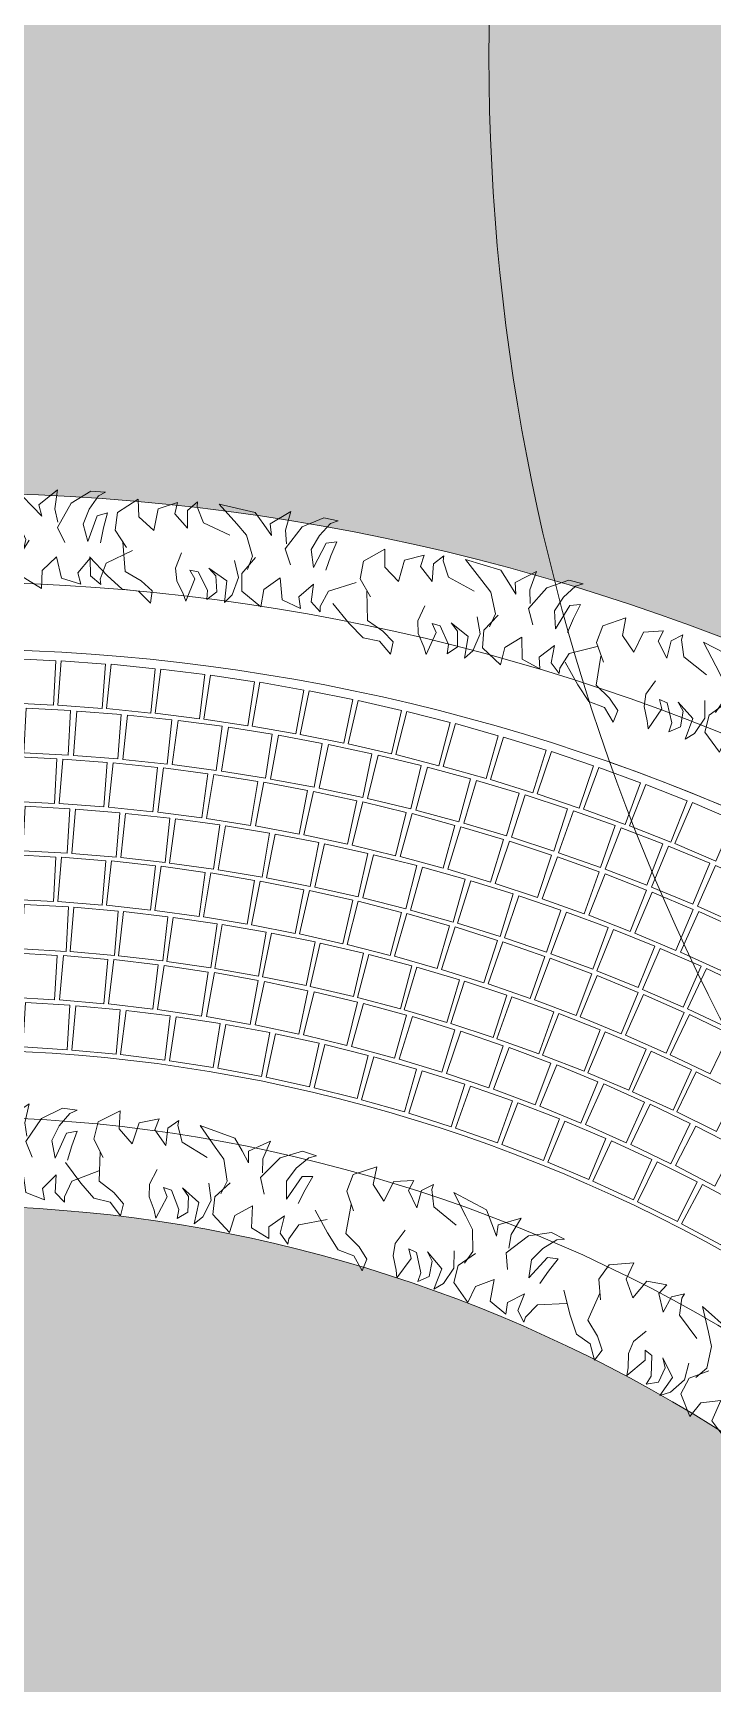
# Model space of a CAD drawing. Header units: millimetres. Extents: x -225363 to 347188, y -782467 to 813415.
# Drawn here: x 26928 to 28454, y 20206 to 23910 of the extents above; entities that cross this region are included whole.
import ezdxf

# ---------------------------------------------------------------- set-up
doc = ezdxf.new("R2010")
doc.units = ezdxf.units.MM
doc.layers.add('Xref SCN', color=8, linetype='Continuous', lineweight=0)
pattern_1 = [(196.9999999999999, (-1424125.796704574, -442865.0747459244), (-126.4792462612767, -237.8728657606396), [95.24999999999993, -285.7499999999997]), (286.9999999999999, (-1424185.264921013, -442833.454934359), (237.8728657606396, -126.4792462612767), [95.24999999999993, -285.7499999999997])]

# ---------------------------------------------------------------- blocks, each defined once
blk = doc.blocks.new('A$Cf999fc33')
at = {"layer": 'Xref SCN', "ltscale": 100}
for points in [[(73.84272275096737, 192.008942775894), (72.93718290980905, 226.0811261450872), (69.76450756634586, 260.7363810978131), (91.2697194244247, 250.3713942577597), (102.2144919480197, 189.5463547789259), (118.9281153751072, 226.3384435711778), (111.2211690265685, 262.1598416908528), (95.54667300335132, 295.1961835560505), (81.42593923630193, 306.0790911481017), (114.3319794384297, 302.4503599841264), (153.8439736538567, 268.1175732889678), (175.0234313544352, 209.4945184811368), (152.6745445868, 178.9859154444421)], [(175.6716537694447, 221.4132675771834), (187.7858553600963, 249.7198859428754), (189.2126018530689, 292.8606113221613), (224.7082458152436, 252.3094897029805), (213.7601873916574, 228.5371423423057), (237.7279872468207, 246.543924699421), (264.545994187938, 266.2347709755995), (347.394166277023, 259.4300785681698), (296.0904387286864, 229.1169280259055), (267.5883678684477, 212.2762888357393), (240.0569876809604, 171.0150798699469), (241.5455991055351, 139.2100320032914)], [(303.2794643251691, 200.6800079972018), (368.0557032255456, 208.1915018513682), (392.6717254957184, 238.1170333045884), (395.5870834132656, 249.4527108171606), (410.7436586844269, 223.8008470429922), (398.5643062624149, 185.8426150837331), (435.6169983805157, 207.7354460309143), (437.4965147939511, 233.8400797256036), (474.2234527547844, 207.474842704949), (468.7803560087923, 158.1157824016409), (509.7842475485522, 176.5753346793354), (524.230735473102, 213.9504950550618), (559.1433078518603, 171.1322379333433), (551.4982264349237, 132.0078628070769), (514.963455068646, 102.7305537688662)], [(-0.002058159559965134, 186.8297352558002), (53.11274907086045, 148.9985190596199), (60.23662383598275, 110.9099854374072), (57.32126591843553, 99.57430792483501), (82.97312969248742, 114.7308831959381), (90.61821110942401, 153.8552583222045), (112.5110420566052, 116.8025662039872), (101.5629836332519, 93.03021884331247), (146.4529237628449, 98.4048788578948), (165.4988335240632, 144.2655096602393), (192.5090070597362, 108.3138098775526), (187.1310611451045, 68.60636316775344), (238.3696378620807, 89.26790011645062), (250.5489902840927, 127.2261320757098), (232.672509589931, 170.4971591179492)], [(393.6391302684788, 129.0990766893956), (396.2287340285257, 92.17668623419013), (384.6976040215231, 66.13720337097766), (361.8307965018321, 43.01307842531241), (350.9478889098391, 28.89234465820482), (347.9055152290966, 82.8508267980651), (363.9057654098142, 98.07255290064495), (345.1856098060962, 100.4699900661362), (312.6020378614776, 67.75940235843882), (307.3543936100323, 47.35518283577403), (291.6147467554547, 70.73991110740462), (304.895091512939, 103.5808004781138), (324.8465411150828, 115.3692479112069), (277.624314651126, 100.9260458865901), (267.6469469002914, 52.73312875028932), (256.4415710505564, 74.95171385491267), (255.0181104575749, 116.4083753151353), (275.6829333060887, 149.7671854379005)], [(526.9473549963441, 111.7339449474239), (501.5528086482082, 50.58643721102271), (460.6140679400414, 41.77849852695363), (430.4279331606813, 27.7880664227996), (425.6982096612919, -0.0006311908946372569), (459.3176231100224, 17.94100033480208), (496.1748627335764, 10.87899050128181), (537.1787542733364, 29.33854277891805), (587.8994102382567, 57.38455781870289)]]:
    blk.add_lwpolyline(points, dxfattribs=at)
blk = doc.blocks.new('A$C7fcd5ad9')
at = {"layer": 'Xref SCN', "ltscale": 3}
blk.add_circle((4737.074932788732, 4737.070357808436), 4737.073147369903, dxfattribs=at)
blk = doc.blocks.new('A$C51a07449')
at = {"layer": 'Xref SCN', "ltscale": 3}
for points in [[(4890.708413667744, 4466.27147829521), (4990.582109328359, 4461.24704647722), (4985.557677510427, 4361.373350816662), (4885.683981849812, 4366.397782634653)], [(5002.900574159808, 4461.227487468452), (5102.616464185994, 4453.69480691565), (5095.083783633076, 4353.97891688958), (4995.36789360689, 4361.511597442382)], [(5114.930547194323, 4453.365689886909), (5214.425648892531, 4443.329518401762), (5204.389477407327, 4343.834416703612), (5104.894375709118, 4353.870588188758)], [(5226.72757223947, 4442.6910512303), (5325.939042370999, 4430.157727873884), (5313.40571901435, 4330.946257742471), (5214.194248882821, 4343.479581098887)], [(5338.221035897266, 4429.210313829477), (5437.086210370995, 4414.187754917366), (5422.063651458826, 4315.322580443579), (5323.198476985097, 4330.34513935569)], [(5449.34051650716, 4412.93199240684), (5547.796949960059, 4395.429686509306), (5530.294644062407, 4296.973253056407), (5431.838210609509, 4314.475558953942)], [(5560.015828622971, 4393.866368699295), (5658.001333861379, 4373.895370647835), (5638.030335810035, 4275.909865409427), (5540.044830571627, 4295.880863460887)], [(5670.17706734594, 4372.025484963262), (5767.629754624562, 4349.598408868362), (5745.202678529546, 4252.145721589739), (5647.749991250923, 4274.572797684639)], [(4924.264157197205, 4354.539532293449), (5024.127110672649, 4349.305936669116), (5018.893515048316, 4249.442983193672), (4919.030561572872, 4254.676578818006)], [(5038.191662209108, 4348.384097258502), (5137.883395582205, 4340.538187685714), (5130.0374860093, 4240.846454312385), (5030.345752636204, 4248.692363885173)], [(5151.918996605556, 4339.248497127905), (5251.371186142322, 4328.795650801098), (5240.918339815456, 4229.343461264274), (5141.466150278691, 4239.796307591081)], [(5779.754652476171, 4347.423136369151), (5876.612968588946, 4322.5541476527), (5851.743979872437, 4225.695831539866), (5754.885663759662, 4250.564820256317)], [(5265.368217352778, 4327.138992985594), (5364.512703489978, 4314.086373763566), (5351.460084267892, 4214.941887626192), (5252.315598130692, 4227.994506848219)], [(5378.461572021246, 4312.063884080795), (5477.230406080838, 4296.420437576773), (5461.5869595767, 4197.651603517297), (5362.818125517108, 4213.295050021319)], [(5888.679372462444, 4320.074862287671), (5984.88213962107, 4292.779668735922), (5957.586946069263, 4196.576901577355), (5861.384178910637, 4223.872095129103)], [(5491.121552075259, 4294.033502140199), (5589.447042831685, 4275.809949590999), (5571.223490282428, 4177.484458834631), (5472.897999526002, 4195.708011383831)], [(5603.270945992088, 4273.060204287001), (5701.085706065409, 4252.269035205245), (5680.294536983361, 4154.454275131866), (5582.479776910041, 4175.245444213622)], [(5996.882428117096, 4289.997936474741), (6092.368882591603, 4260.293778317049), (6062.664724433795, 4164.807323842426), (5967.178269959288, 4194.511482000118)], [(4893.278730023885, 4246.099057530693), (4993.135791096836, 4240.754213857581), (4987.790947423549, 4140.897152784688), (4887.933886350598, 4146.2419964578)], [(5006.740377736278, 4240.647373969667), (5106.418860939099, 4232.634884568804), (5098.406371538062, 4132.956401366042), (4998.727888335241, 4140.968890766904)], [(5120.015728913946, 4232.164380931354), (5219.444381836103, 4221.489973309508), (5208.769974214258, 4122.061320387351), (5109.3413212921, 4132.735728009196)], [(5714.832892178325, 4249.158364571806), (5812.069884218276, 4225.81382818619), (5788.725347832544, 4128.576836146472), (5691.488355792593, 4151.921372532088)], [(6104.295476070838, 4257.211356161512), (6199.005306570325, 4225.116995180782), (6166.910945589421, 4130.407164681354), (6072.201115089934, 4162.501525662083)], [(5233.023811800638, 4220.656142249121), (5332.131560615962, 4207.327446711715), (5318.80286507844, 4108.219697896275), (5219.695116263116, 4121.548393433681)], [(5345.683845689753, 4206.130884269485), (5444.399845961714, 4190.157428466424), (5428.426390158711, 4091.441428194405), (5329.71038988675, 4107.414883997466)], [(5457.915298667969, 4188.598989971855), (5556.168985990575, 4169.992192086764), (5537.562188105425, 4071.738504764333), (5439.308500782819, 4090.345302649424)], [(5825.730931649683, 4222.344364121673), (5922.323514278745, 4196.462459611415), (5896.44160976843, 4099.869876982528), (5799.849027139368, 4125.751781492785)], [(5935.889060428832, 4192.636579913145), (6031.771033915458, 4164.235045442707), (6003.369499444962, 4068.353071955906), (5907.487525958335, 4096.754606426344)], [(6210.850671940017, 4221.735830054735), (6304.724057705374, 4187.271537737281), (6270.259765387978, 4093.398151971982), (6176.386379622621, 4127.862444289436)], [(5569.637945181457, 4168.072991546709), (5667.359085619915, 4146.846152135055), (5646.132246208144, 4049.125011696597), (5548.411105769686, 4070.351851108251)], [(6045.23178163683, 4160.055372177507), (6140.337433266221, 4129.15367273998), (6109.435733828694, 4034.048021110473), (6014.330082199303, 4064.949720548)], [(6316.480713179801, 4183.593765257159), (6409.458361768629, 4146.781309988699), (6372.645906500053, 4053.80366139987), (6279.668257911224, 4090.616116668331)], [(4922.16283987998, 4134.450986392738), (5022.013620228274, 4128.990064873535), (5016.552698708838, 4029.139284525241), (4916.701918360544, 4034.600206044444)], [(5035.028847832466, 4128.099798915908), (5134.693208008539, 4119.913510947721), (5126.506920040352, 4020.249150771648), (5026.842559864279, 4028.435438739834)], [(5147.679261951707, 4118.668068835686), (5247.082828674931, 4107.762523333367), (5236.177283172496, 4008.358956610144), (5136.773716449272, 4019.264502112463)], [(5680.771923381835, 4144.56756143691), (5777.890663678292, 4120.735853918653), (5754.058956159744, 4023.617113622255), (5656.940215863287, 4047.448821140511)], [(5791.237792214612, 4118.099501850083), (5887.684709720081, 4091.679961662914), (5861.265169532737, 3995.233044157503), (5764.818252027268, 4021.652584344673)], [(6153.684157234617, 4124.623070447124), (6247.948306343751, 4091.242384523794), (6214.567620420363, 3996.978235414601), (6120.303471311228, 4030.358921337931)], [(6421.118881591829, 4142.809253114334), (6513.142066328321, 4103.671886430588), (6474.0046996444, 4011.648701694037), (6381.981514907908, 4050.786068377784)], [(5260.030018276535, 4106.162834462477), (5359.098612880334, 4092.546169552894), (5345.481947970577, 3993.477574949269), (5246.413353366777, 4007.094239858852)], [(5371.997276462382, 4090.593427670945), (5470.656970248325, 4074.275804619654), (5454.339347196976, 3975.616110833653), (5355.679653411033, 3991.933733884944)], [(5900.95658820495, 4088.687732747348), (5996.662740504369, 4059.699245169992), (5967.674252926838, 3963.993092870514), (5871.968100627419, 3992.981580447871)], [(6261.171859380789, 4086.363958251721), (6354.529902030481, 4050.527163297229), (6318.693107075989, 3957.169120647537), (6225.335064426297, 3993.005915602029)], [(5483.497482345207, 4071.971466935822), (5581.674651752692, 4052.965062564646), (5562.668247381458, 3954.787893157103), (5464.491077973973, 3973.794297528279)], [(5594.447430292377, 4050.310848662106), (5692.068811838282, 4028.629846262338), (5670.387809438398, 3931.008464716433), (5572.766427892493, 3952.689467116201)], [(6009.849881901639, 4056.353278319642), (6104.746856095735, 4024.816564971639), (6073.210142747732, 3929.919590777543), (5978.313168553635, 3961.456304125546)], [(6367.621221374255, 4045.304256475705), (6460.009174625389, 4007.035913239233), (6421.740831388626, 3914.647959988157), (6329.352878137492, 3952.916303224629)], [(4891.088931091595, 4026.080360395019), (4990.933007509913, 4020.498209895683), (4985.350857010577, 3920.654133477481), (4885.506780592259, 3926.236283976818)], [(5003.447165151825, 4020.462911221257), (5103.096451076912, 4012.095126888016), (5094.728666743496, 3912.445840963104), (4995.07938081841, 3920.813625296345)], [(5115.604744039942, 4011.710426187434), (5214.981535956031, 4000.563532966771), (5203.83464273531, 3901.18674105074), (5104.457850819221, 3912.333634271403)], [(5704.764325295109, 4025.627736814902), (5801.75707024592, 4001.288315562997), (5777.417648993898, 3904.29557061207), (5680.424904043088, 3928.634991863975)], [(6117.839833942009, 4021.119251958502), (6211.859795550117, 3987.056855988281), (6177.79739957978, 3893.03689438029), (6083.777437971672, 3927.09929035051)], [(6472.959288138663, 4001.472105387715), (6564.313833902823, 3960.798441080085), (6523.640169595135, 3869.443895315868), (6432.285623830976, 3910.117559623497)], [(5227.474210649962, 3999.829730218102), (5326.501017523929, 3985.912420122069), (5312.583707427839, 3886.885613247927), (5213.556900553871, 3900.802923343959)], [(5338.968332536519, 3984.83008752251), (5437.567936243489, 3968.153212850855), (5420.891061571892, 3869.553609143826), (5322.291457864922, 3886.230483815481)], [(5450.000169937732, 3966.723194370803), (5548.095685472712, 3947.299759248795), (5528.672250350704, 3849.204243713932), (5430.576734815724, 3868.627678835939)], [(5814.365844751941, 3997.94055085734), (5910.657573486678, 3970.960873741657), (5883.677896370878, 3874.669145006919), (5787.386167636141, 3901.648822122603)], [(5923.170199901797, 3967.269952005125), (6018.689055923605, 3937.670152271749), (5989.089256190229, 3842.151296249824), (5893.570400168421, 3871.7510959832)], [(6224.849250691477, 3983.010839734401), (6317.924992140615, 3946.447109704895), (6281.361262110993, 3853.371368255641), (6188.285520661855, 3889.935098285147)], [(5560.483143566642, 3945.523169973749), (5657.998078997247, 3923.368320211826), (5635.84322923515, 3825.85338478128), (5538.328293804545, 3848.008234543202)], [(6031.096196856815, 3933.638827808609), (6125.770900415955, 3901.440993937431), (6093.573066544719, 3806.766290378349), (5998.898362985579, 3838.964124249527)], [(6330.801639424171, 3942.055282393238), (6422.866628091782, 3903.01635487692), (6383.827700575348, 3810.951366209309), (6291.762711907737, 3849.990293725627)], [(4919.870542617282, 3914.359839131532), (5019.707453009905, 3908.650958045269), (5013.998571923701, 3808.814047652704), (4914.161661531078, 3814.522928738967)], [(5031.578338134568, 3907.80193558475), (5131.211511220783, 3899.244434736844), (5122.654010372702, 3799.611261650571), (5023.020837286487, 3808.168762498477)], [(5143.05331058451, 3898.056772915181), (5242.40148411924, 3886.657631926122), (5231.002343130065, 3787.309458391275), (5131.654169595335, 3798.708599380334)], [(5670.331102123717, 3921.24654547259), (5767.189418236492, 3896.377556756139), (5742.320429519983, 3799.519240643305), (5645.462113407208, 3824.388229359756)], [(5779.45838947501, 3893.912251048838), (5875.584559068782, 3866.348515467136), (5848.020823487081, 3770.222345873364), (5751.894653893309, 3797.786081455066)], [(6138.063297194196, 3897.072275073035), (6231.823198478669, 3862.300434294331), (6197.051357699791, 3768.540533009917), (6103.291456415318, 3803.31237378862)], [(6435.62126300158, 3898.281855884008), (6526.609688773518, 3856.795636779862), (6485.123469669372, 3765.807211008039), (6394.135043897433, 3807.293430112186)], [(5254.204539380968, 3885.132299417281), (5353.186683569103, 3870.900815589994), (5338.955199741758, 3771.918671401916), (5239.973055553623, 3786.150155229203)], [(5364.941367987543, 3869.039056477195), (5463.476751572452, 3851.986837213917), (5446.424532309175, 3753.451453629124), (5347.889148724265, 3770.503672892402)], [(5887.779911444522, 3863.541601163044), (5983.098978223978, 3833.304612088017), (5952.861989148892, 3737.985545308737), (5857.542922369437, 3768.222534383764)], [(6243.991678054212, 3857.597581130336), (6336.766809911933, 3820.27768149483), (6299.446910276311, 3727.502549637225), (6206.671778418589, 3764.822449272731)], [(5475.173477858771, 3849.79016997444), (5573.181733967969, 3829.931123309885), (5553.322687303182, 3731.922867200687), (5455.314431193983, 3751.781913865241)], [(5584.810962103773, 3827.40133957722), (5682.212153797969, 3804.751662834606), (5659.562477055471, 3707.350471140409), (5562.161285361275, 3730.000147883024)], [(5995.211202168139, 3830.158277934417), (6089.648839191999, 3797.271613260556), (6056.76217451808, 3702.833976236871), (5962.32453749422, 3735.720640910731)], [(4893.992159169633, 3805.863772593439), (4993.813172146445, 3799.883357198967), (4987.832756751683, 3700.062344222213), (4888.01174377487, 3706.042759616685)], [(5007.780158870621, 3799.736757472274), (5107.377588269999, 3790.772826581961), (5098.413657379569, 3691.175397182466), (4998.816227980191, 3700.139328072779)], [(5121.333938222844, 3790.20846354973), (5220.618630856974, 3778.269041095686), (5208.679208402988, 3678.984348461498), (5109.394515768858, 3690.923770915542)], [(5693.764398818836, 3801.890825936513), (5790.479084288934, 3776.468992517155), (5765.05725086946, 3679.75430704694), (5668.342565399362, 3705.176140466298)], [(6101.668489956763, 3793.788312674267), (6195.151057596551, 3758.27761643345), (6159.640361355618, 3664.795048793894), (6066.157793715829, 3700.305745034711)], [(6348.802291709697, 3815.244203476526), (6440.5234218603, 3775.404094491911), (6400.683312875452, 3683.682964341424), (6308.962182724848, 3723.52307332604)], [(5234.551851215074, 3777.287419939297), (5333.434933837503, 3762.383193321701), (5318.530707219848, 3663.500110699213), (5219.647624597419, 3678.40433731681)], [(5347.332552481443, 3760.985192724911), (5445.725511341356, 3743.129503245058), (5427.869821861386, 3644.736544385261), (5329.476863001473, 3662.592233865114)], [(5801.944924017414, 3773.279435793229), (5897.894221378956, 3745.106180109084), (5869.720965694636, 3649.156882747717), (5773.771668333095, 3677.330138431862)], [(5909.264304111945, 3741.590505007654), (6004.369955741335, 3710.688805570127), (5973.468256303808, 3615.583153940621), (5878.362604674418, 3646.484853378148)], [(6207.068762619514, 3754.460065587424), (6299.523365980713, 3716.353027952369), (6261.416328345425, 3623.898424591171), (6168.961724984227, 3662.005462226225)], [(6452.416924552293, 3770.043747789401), (6543.015607251087, 3727.71315963805), (6500.685019099852, 3637.114476939256), (6410.086336401058, 3679.445065090607)], [(5459.575088020181, 3741.316374607908), (5557.389848093502, 3720.525205526152), (5536.598679011455, 3622.710445452773), (5438.783918938134, 3643.501614534529)], [(5571.178985560546, 3718.298571844294), (5668.327989389887, 3694.590534072719), (5644.619951618137, 3597.441530243435), (5547.470947788795, 3621.149568015011)], [(6015.635007876437, 3706.849879526126), (6109.819444240304, 3673.244940204546), (6076.214504918549, 3579.060503840621), (5982.030068554683, 3612.665443162201)], [(6311.329832194373, 3712.204203657981), (6402.684377958532, 3671.530539350351), (6362.010713650845, 3580.175993586134), (6270.656167886686, 3620.849657893763)], [(4922.751635943772, 3694.012674314959), (5022.563814137364, 3687.886575696757), (5016.437715518987, 3588.07439750334), (4916.625537325395, 3594.200496121543)], [(5035.871268681716, 3686.86490220105), (5135.448835014366, 3677.682947982044), (5126.26688079536, 3578.105381649511), (5026.68931446271, 3587.287335868517)], [(5148.718730448047, 3676.253948904108), (5247.96814876236, 3664.024763965863), (5235.738963823998, 3564.775345651433), (5136.489545509685, 3577.004530589678)], [(5682.044344499474, 3691.952388484729), (5778.440630569123, 3665.348703928059), (5751.836946012219, 3568.952417858527), (5655.440659942571, 3595.556102415198)], [(6120.970277839107, 3669.085894301184), (6214.156680760207, 3632.805123766128), (6177.875910225092, 3539.61872084497), (6084.689507303992, 3575.899491380027)], [(5261.188020279398, 3662.189781606779), (5360.016062657582, 3646.924853184901), (5344.751134235645, 3548.096810806892), (5245.923091857461, 3563.361739228771)], [(5373.173492441187, 3644.685611198016), (5471.487326775678, 3626.399278091907), (5453.200993669452, 3528.085443757533), (5354.887159334961, 3546.371776863642)], [(5792.071925325785, 3662.301407931664), (5887.629205904435, 3632.825890490552), (5858.153688463382, 3537.26860991196), (5762.596407884732, 3566.744127353071)], [(6414.370399035746, 3667.053676735901), (6504.55365167628, 3623.845101855695), (6461.3450767959, 3533.661849215219), (6371.161824155366, 3576.870424095425)], [(5484.569955662126, 3623.757879863551), (5582.27723285649, 3602.46731896745), (5560.986671960214, 3504.760041773145), (5463.27939476585, 3526.050602669246)], [(5595.272771945223, 3599.426245641138), (5692.2817126601, 3575.151455809537), (5668.006922828499, 3478.14251509466), (5570.997982113622, 3502.417304926261)], [(5901.163238453679, 3629.372171828349), (5995.79597683344, 3597.051206082862), (5963.475011087954, 3502.418467702984), (5868.842272708192, 3534.739433448471)], [(6009.220632382901, 3593.194156300742), (6102.844119446818, 3558.056673892599), (6067.706637038616, 3464.433186828624), (5974.0831499747, 3499.570669236768)], [(6225.184201042866, 3628.329350180808), (6317.296566354344, 3589.402339549095), (6278.369555722689, 3497.289974237676), (6186.257190411212, 3536.216984869388)], [(5705.177954856306, 3571.713563955564), (5801.397435720777, 3544.4773472175), (5774.161218982656, 3448.257866353204), (5677.941738118185, 3475.494083091267)], [(6328.191779117566, 3584.613488787028), (6419.15497865295, 3543.071987486852), (6377.613477352541, 3452.108787951467), (6286.650277817156, 3493.650289251644)], [(5814.182267202297, 3540.645866149454), (5909.521906407783, 3510.473806289956), (5879.349846548168, 3415.13416708447), (5784.010207342682, 3445.306226943969)], [(6116.147381111281, 3553.799745572498), (6208.677811158821, 3515.8771993072), (6170.755264893407, 3423.346769259893), (6078.224834845867, 3461.269315525191)], [(6429.908997604623, 3537.973965403449), (6519.648840473732, 3493.851855279121), (6475.526730349287, 3404.112012410013), (6385.786887480179, 3448.234122534341)], [(5922.183318003779, 3506.252335031633), (6016.55356020364, 3473.172773560102), (5983.473998732166, 3378.802531360299), (5889.103756532306, 3411.882092831831)], [(6221.847770717693, 3511.224202976562), (6313.202316481853, 3470.550538668933), (6272.528652174165, 3379.195992904715), (6181.174106410006, 3419.869657212344)], [(6029.079658675008, 3468.565277464339), (6122.391859105555, 3432.609286992752), (6086.435868633911, 3339.297086562146), (5993.123668203363, 3375.253077033733)], [(6326.227185037918, 3465.505639389623), (6416.324071828276, 3422.117265477835), (6372.935697916429, 3332.020378687652), (6282.838811126072, 3375.40875259944)], [(6134.770878316835, 3427.620094017184), (6226.93738606479, 3388.821449072275), (6188.138741119765, 3296.654941324436), (6095.972233371809, 3335.453586269345)], [(6429.192190359812, 3416.684979117883), (6517.95076926006, 3370.620734072814), (6471.886524214875, 3281.86215517245), (6383.127945314627, 3327.926400217519)], [(6239.157698037103, 3383.455245713529), (6330.09193837177, 3341.850391011569), (6288.487083669752, 3250.91615067696), (6197.552843335085, 3292.52100537892)], [(6342.142064203741, 3336.112217903486), (6431.758619899862, 3291.740234116791), (6387.386636113049, 3202.12367842067), (6297.770080416929, 3246.495662207366)], [(6443.627240551636, 3285.635481295292), (6531.841932124225, 3238.538048342452), (6484.744499171153, 3150.323356769863), (6396.529807598563, 3197.420789722702)]]:
    blk.add_lwpolyline(points, close=True, dxfattribs=at)
at = {"layer": 'Xref SCN'}
blk.add_lwpolyline([(1235.838112371741, 280.0013400133466, -0.1439956007932535), (1257.052164623048, 836.2943295043078, -0.5901614753436326), (7312.586132479832, 2507.23902341543, -0.5901614753436326)], format="xyb", dxfattribs=at)
at = {"layer": 'Xref SCN', "ltscale": 3}
blk.add_arc((4746.121039886726, 0.0002304508234374225), 4487.894847339194, 18.06211504758808, 70.59933062046605, dxfattribs=at)
blk = doc.blocks.new('Xref SCN')
at = {"layer": 'Xref SCN', "ltscale": 3}
h = blk.add_hatch(dxfattribs=at)
h.set_pattern_fill('CROSS', color=256, scale=30, angle=197)
h.set_pattern_definition(pattern_1)
edge = h.paths.add_edge_path()
edge.add_arc((2267.432492593316, -6082.955996482024), 1150.000000000537, 110.6378028022086, 180.3855560689939)
edge.add_line((1117.45852989766, -6090.69454436157), (1124.354477578541, -7115.455314012756))
edge.add_arc((2274.328440274171, -7107.716766132653), 1150.000000000515, 180.3855560690217, 270.3855560690193)
edge.add_line((2282.066988154227, -8257.690728828284), (21549.8991634509, -8127.551182389644))
edge.add_arc((21542.16480664337, -6977.572696246487), 1150.004495150925, 270.3853457486589, 360.4401760572534)
edge.add_line((22692.13536467512, -6968.737848909465), (22692.16932637642, -2095.908891016872))
edge.add_arc((21542.20329682976, -2104.748059039981), 1150.000000001153, 0.4403930512387025, 90.3855560690482)
edge.add_line((21534.46474894912, -954.7740963437154), (6081.87324634222, -1059.018761787764))
edge.add_arc((6089.608981841442, -2208.997088369517), 1150.00434486635, 90.38541449006392, 160.1331677440024)
edge.add_arc((-23.55194331795474, -0.0794007698373207), 5349.999797249518, 290.6378018122106, 340.13330833294367, ccw=False)
edge = h.paths.add_edge_path()
edge.add_arc((21542.20329682936, 18280.17292901865), 1150.000000000495, 0.4403363143794081, 104.369872908503, ccw=False)
edge.add_line((22692.16933512774, 18289.01095829364), (22692.16933512804, 2403.988085117999))
edge.add_arc((21542.20329682986, 2395.150055855041), 1150.0000000002, -89.61444393098418, 0.44033631378022164, ccw=False)
edge.add_line((21549.94184470984, 1245.176093159724), (6067.061946074886, 1140.931379739806))
edge.add_arc((6059.324010787664, 2290.90442000174), 1149.99907346562, 200.6377726041507, 270.38552585808895, ccw=False)
edge.add_arc((-23.55236299291664, -0.07936344246354565), 5350.000286126963, 20.63780260191557, 28.59528784446422)
edge.add_arc((5234.302447717453, 2862.395526084858), 636.558452985771, 160.1438003828004, 208.3076443223057, ccw=False)
edge.add_arc((7788.188339109593, 2340.315315806074), 3237.894847489657, 44.33072283090661, 166.8196660366165, ccw=False)
edge.add_arc((13743.18888037902, 8157.794208345327), 5087.073147143053, 224.3307228342767, 255.0649233926709)
edge.add_arc((13751.05389514806, 8258.775854639935), 5186.703216037286, 255.2684708845108, 275.8244798379233)
edge.add_arc((13743.18888017516, 8157.794208547473), 5087.073147375032, 276.0280273323885, 352.8040128533177)
edge.add_arc((13366.1299541812, 8136.436578901939), 5458.915630729331, 353.5221682628192, 372.9616768325129)
edge.add_arc((13743.18888038175, 8157.794208354395), 5087.073147139498, 13.67983223975764, 75.72664608736717)
edge.add_arc((16202.12696616123, 17226.11521777178), 4310.076534491913, 184.5428523497743, 253.7687722026763, ccw=False)
edge.add_arc((12055.19205003142, 16895.67084596019), 150.0000000842738, 104.41773841877719, 184.1801390410202, ccw=False)
edge.add_line((12017.84358862124, 17040.94676432099), (21256.79565814864, 19394.19379048572))
h = blk.add_hatch(dxfattribs=at)
h.set_pattern_fill('CROSS', color=256, scale=30, angle=197)
h.set_pattern_definition(pattern_1)
edge = h.paths.add_edge_path()
edge.add_line((10158.25248481041, 16567.29161360742), (1851.338825992003, 14451.44343979788))
edge.add_arc((2136.746464633302, 13337.42257832055), 1150.000000000654, 104.3698729064734, 180.3855560689439)
edge.add_line((986.7725019375212, 13329.684030442), (1035.38745512125, 6105.340234971274))
edge.add_arc((2185.361418233575, 6113.078783146311), 1150.000000419184, 180.385556083576, 250.133309335547)
edge.add_arc((-23.55210237688152, -0.07924422139149101), 5350.000000281268, 54.44102472604362, 70.1333093213699, ccw=False)
edge.add_arc((3168.419816109703, 4685.789284040571), 343.1811352010142, 256.3942929210485, 333.3422024317786)
edge.add_arc((7788.188339282695, 2340.315315693876), 4837.894847444187, 44.33072283415328, 153.0645302841241, ccw=False)
edge.add_arc((13743.18888039085, 8157.794208342014), 3487.073147149247, 224.3307228344502, 435.8787816870128)
edge.add_arc((16212.7306757724, 17236.67011801348), 5922.692247420785, 187.7158634724419, 254.1381202870174, ccw=False)
edge.add_arc((10541.85131194201, 16468.33828872615), 199.9999999717396, 187.6327112132098, 187.7158634946018, ccw=False)
edge.add_arc((10194.95235707314, 16421.8504936444), 150.0000000006549, 7.632711191249096, 104.1620853056079)
edge = h.paths.add_edge_path()
edge.add_arc((-13757.86462657561, 9268.2280887509), 1149.999999999663, 104.3599253580993, 180.4403363137304)
edge.add_line((-14907.83066487326, 9259.390059488946), (-14907.8306648724, 2149.033009727815))
edge.add_arc((-13757.86462657403, 2157.871038991669), 1150.000000000405, 180.4403363138248, 270.3855560690533)
edge.add_line((-13750.12607869329, 1007.897076296153), (-6128.956795133097, 1058.860412580692))
edge.add_arc((-6136.702427903992, 2208.823382532624), 1149.989055203435, 270.3859127362743, 340.1336659940865)
edge.add_arc((-23.55170312459495, -0.07963775157440978), 5350.000509182541, 110.6378053248454, 160.1333118404704, ccw=False)
edge.add_arc((-2314.536697075961, 6082.797508539655), 1150.000000000707, 290.637802811165, 360.3855560689717)
edge.add_line((-1164.562734380132, 6090.536056418754), (-1205.642104430852, 12195.0671255059))
edge.add_arc((-2355.616067125199, 12187.32857762662), 1149.999999999226, 0.3855560689807032, 104.3599253581076)
edge.add_line((-2640.83028798044, 13301.39897406491), (-14043.0788474308, 10382.29848518965))
edge = h.paths.add_edge_path()
edge.add_line((-13750.10342724499, -8364.829988773374), (-2217.808474847945, -8287.971851441147))
edge.add_arc((-2225.557910838118, -7138.009647688681), 1149.988314643846, 270.3861024765974, 360.3861024766013)
edge.add_line((-1075.595707085653, -7130.260211698432), (-1082.491659604668, -6105.498722913631))
edge.add_arc((-2232.46562271614, -6113.237271088072), 1150.000000418328, 0.3855560835465677, 70.13330933550203)
edge.add_arc((-23.55210179187861, -0.07924351755855241), 5350.000000579504, 200.6378028130497, 250.133309318957, ccw=False)
edge.add_arc((-6106.428854743411, -2291.063838795871), 1149.999999989781, 20.63780281546618, 90.38555606940805)
edge.add_line((-6114.167402631196, -1141.089876111026), (-13765.59325048783, -1192.053274140098))
edge.add_arc((-13757.84314828146, -2342.014767317753), 1149.987608574801, 90.38613590727235, 180.4409912858983)
edge.add_line((-14907.79669441492, -2350.865846952107), (-14907.83065611986, -7223.695345795784))
edge.add_arc((-13757.86462657333, -7214.856177773401), 1150.000000001009, 180.4403930512026, 270.3855560690091)
edge.add_arc((-13747.7709107266, -8714.815353055687), 349.9931368543271, 90.38184846327579, 90.38555671171002, ccw=False)
at = {"layer": 'Xref SCN'}
for points in [[(21170.1847479311, 19733.30822873339, -0.4875941573619264), (23042.16933512654, 18290.26668712336), (23042.16933512912, 2405.243813959489, -0.414213562373095), (21552.29705493523, 895.1840175571033), (6069.418408371319, 790.9393125653951, -0.314089156412974), (4655.583861107414, 1762.216598525896, 0.03477349207873731), (4366.191898389021, 2393.693428806455, -0.2077135846943199), (4299.119463875177, 3176.609414868028, -0.5901643176475091), (10354.67457345, 4847.532467465806, 0.134879567910843), (12521.72925028361, 3580.906797295342, 0.08986899184814741), (14241.27037145277, 3446.979328768932, 0.3479529645834747), (18442.67543641233, 7562.237232839005, 0.08480836681686449), (18345.36415298755, 9280.22227358488, 0.2777472678124035), (14905.52588359268, 12750.05233397336, -0.3120018823839892), (11556.62703941645, 16857.81678183379, -0.3638812203274946), (11931.18586707742, 17380.04927928782)], [(21207.30015749518, 19587.97256476774, -0.4875019784721183), (22892.16933512641, 18289.74870272412), (22892.16933512666, 2404.725829560644, -0.4143201802074302), (21551.2876791223, 1045.180621386884), (6068.408495958065, 940.9359127826465, -0.314089156412975), (4795.957940015767, 1815.085473779563, 0.03475754744985484), (4498.041270806105, 2465.218581607236, -0.2096378704288183), (4443.391879476985, 3134.958396474842, -0.5908386502020884), (10247.37685389192, 4742.712624985292, 0.134894463080216), (12483.3278857798, 3435.905368081167, 0.08989788781435676), (14256.75779502135, 3297.780739697047, 0.3480271492531981), (18591.61182336896, 7544.378434609236, 0.0849047449249453), (18491.33123301547, 9314.78519564433, 0.2776597883136725), (14944.84712587745, 12894.82929440993, -0.3118325523197416), (11706.1792139067, 16869.4022295381, -0.3636277596139125), (11968.30683619303, 17234.71503139227)], [(21256.79565814864, 19394.19379048572, -0.4873520527600381), (22692.16933512774, 18289.01095829364), (22692.16933512804, 2403.988085117999, -0.4144936240348549), (21549.94184470984, 1245.176093159724), (6067.061946074886, 1140.931379739806, -0.3140891564129623), (4983.123392572161, 1885.57727025187, 0.03473503885151173), (4673.867414378008, 2560.535894014829, -0.2133038789825034), (4635.588630265775, 3078.609375918943, -0.5919222941644434), (10104.3132278158, 4602.95283501142, 0.1349129633609273), (12432.12619613745, 3242.570119621272, 0.08993380364239148), (14277.40756280749, 3098.849298205922, 0.3481193584637186), (18790.19357843359, 7520.568359651308, 0.08502486124028798), (18685.9541003824, 9360.867433183088, 0.2775445301844274), (14997.39828809416, 13087.83193295179, -0.3115893886019098), (11905.59107926778, 16884.73697327681, -0.3627966146664886), (12017.84358862124, 17040.94676432099)], [(10109.05787998629, 16761.14702885534), (1801.843325295311, 14645.22221406942, 0.3444342271818743), (786.7770301632845, 13328.33819602855), (835.3919833481777, 6103.994400557076, 0.3140891564035103), (1726.587071808288, 4843.422884805159, -0.07022984387341812), (2998.871627488028, 4169.747466811712, 0.3712655768903973), (3653.617149800193, 4441.598184659833, -0.513536244979109), (11105.75861031974, 5581.271364869663, 1.321035916404342), (14645.75198122048, 11732.69116370279, -0.2980774236316108), (10541.85131198025, 16468.33828865331, 0.448230539334488)], [(10158.25248481041, 16567.29161360742), (1851.338825992003, 14451.44343979788, 0.3444041590464169), (986.7725019375212, 13329.684030442), (1035.38745512125, 6105.340234971274, 0.3140891564035318), (1794.553641630118, 5031.520054870132, -0.06857771076225913), (3087.690254316374, 4352.238644091382, 0.3489606479377238), (3475.12151782446, 4531.817345937783, -0.5135651419744152), (11248.82223638905, 5721.031154850647, 1.321614334886534), (14593.94464749064, 11539.49404101726, -0.2982186949356155), (10343.66209898025, 16441.48617792843, -0.0003628202886292978), (10343.62333774797, 16441.77383436282, 0.4479992441927153)]]:
    blk.add_lwpolyline(points, format="xyb", close=True, dxfattribs=at)
for points in [[(10072.13033112962, 16906.53054269131), (1764.727915731914, 14790.55787803525, 0.3444527125239354), (636.7804263360449, 13327.3288202176), (685.3953795209381, 6102.985024747344, 0.314089156403509), (1675.612144438943, 4702.350007256886, -0.07132497686187043), (2928.457579869733, 4035.467662797051, 0.3814239492224126), (3787.462987308172, 4373.882826286543, -0.5135169078659486), (10998.46089076449, 5476.451522383639, 1.320626084643588), (14684.69262418841, 11877.56584608963, -0.2979643242735039), (10690.50644049305, 16488.37981352744, 0.4489644996791282), (10070.94617409287, 16906.22892687927)], [(4277.905411623666, 2620.316425377057, -0.1439956007932535), (4299.119463874973, 3176.609414868019, -0.5901614753436326), (10354.65343173176, 4847.554108779141, -0.5901614753436326)]]:
    blk.add_lwpolyline(points, format="xyb", dxfattribs=at)
at = {"layer": 'Xref SCN', "ltscale": 3}
for name, p in [('A$C7fcd5ad9', (9006.113947391059, 3420.723850743516)), ('A$C51a07449', (3042.067299251925, 2340.315085363711))]:
    blk.add_blockref(name, p, dxfattribs=at)
at = {"layer": 'Xref SCN', "ltscale": 100, "xscale": -1}
for p, rotation in [((8173.602390573375, 6864.962175033248), 350.3117514552939), ((8650.321314579123, 6799.351483883413), 342.0471068715987), ((9180.499583597775, 6659.550193244668), 338.3481542420358), ((9646.686508167317, 6439.574732736819), 328.2034275235657), ((8082.693386619692, 5475.613393614145), 345.4796523720201), ((8564.762884755168, 5377.719709572228), 335.33492565355), ((9079.004725072082, 5201.696165175605), 327.2554199265865), ((9535.598530892996, 4921.432378291929), 313.324687336018)]:
    blk.add_blockref('A$Cf999fc33', p, dxfattribs=dict(at, rotation=rotation))

msp = doc.modelspace()

# ---------------------------------------------------------------- block references
msp.add_blockref('Xref SCN', (18946.53077138338, 15698.97744072331))

doc.saveas('drawing.dxf')
